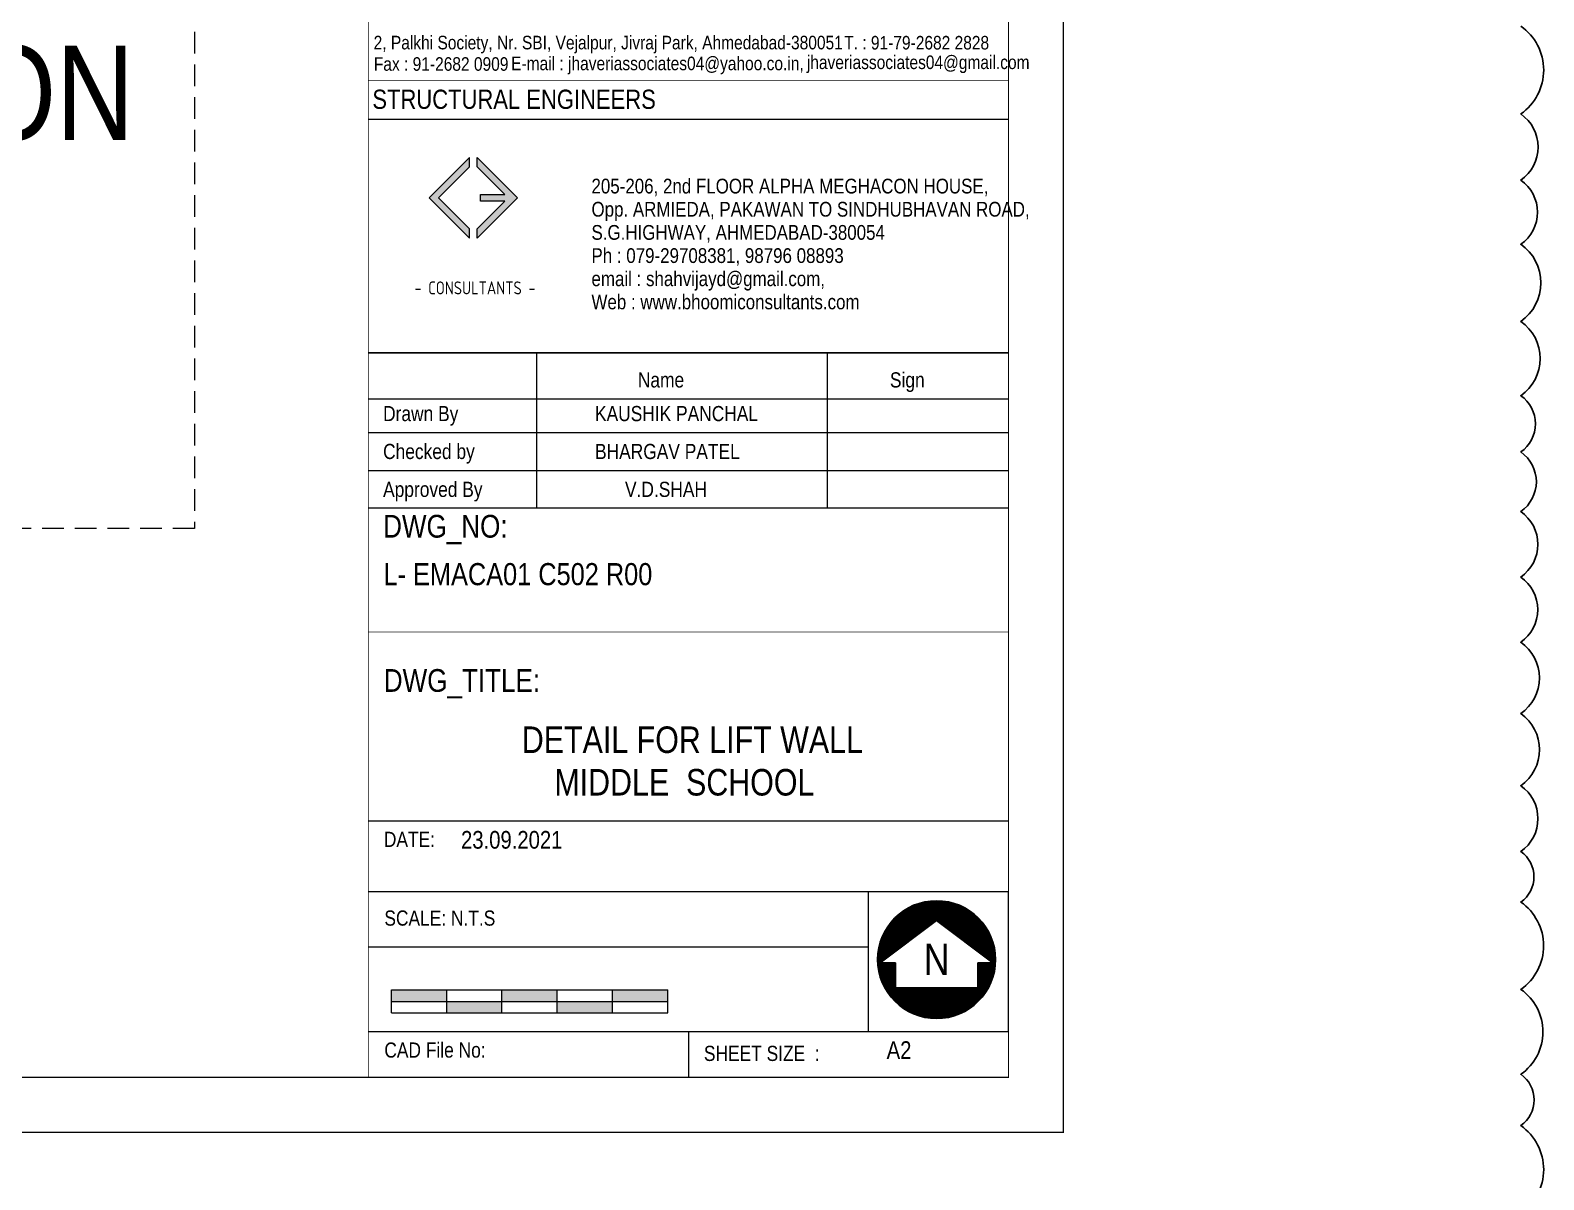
# Model space of a CAD drawing. Header units: millimetres. Extents: x 1112055 to 3390982, y -148532 to 766891.
# Drawn here: x 3132199 to 3145439, y 246610 to 256669 of the extents above; entities that cross this region are included whole.
import ezdxf
from ezdxf.enums import TextEntityAlignment as Align

# ---------------------------------------------------------------- set-up
doc = ezdxf.new("R2010")
doc.units = ezdxf.units.MM
doc.linetypes.add('Hidden', pattern=[9.525, 6.35, -3.175])
for name, color, linetype, lineweight in [('B P.C.C', 251, 'Continuous', 0), ('B TITLE BLOCK', 250, 'Continuous', 0), ('P_TITLE BLOCK TEXT', 7, 'Continuous', 9), ('tb text', 7, 'Continuous', 13)]:
    doc.layers.add(name, color=color, linetype=linetype, lineweight=lineweight)
for name, color, linetype in [('B TEXT', 7, 'Continuous'), ('FORMAT TEXT', 7, 'Continuous'), ('Layer 1', 7, 'Continuous')]:
    doc.layers.add(name, color=color, linetype=linetype)
doc.styles.add('SWINC', font='swissc.ttf')

msp = doc.modelspace()

# ---------------------------------------------------------------- hatches: boundary and pattern name
at = {"layer": 'B TITLE BLOCK', "linetype": 'Continuous', "lineweight": 0}
h = msp.add_hatch(color=251, dxfattribs=at)
h.dxf.hatch_style = 1
h.paths.add_polyline_path([(3135769.4, 255203.6), (3136040.4, 255474.6), (3136040.4, 255556.4), (3135687.5, 255203.6), (3136040.4, 254850.8), (3136040.4, 254932.6)])
h = msp.add_hatch(color=251, dxfattribs=at)
h.dxf.hatch_style = 1
h.paths.add_polyline_path([(3136138.7, 255232.5), (3136138.7, 255174.7), (3136350.8, 255174.7), (3136108.7, 254932.6), (3136108.7, 254850.8), (3136461.6, 255203.6), (3136108.7, 255556.4), (3136108.7, 255474.6), (3136350.8, 255232.5)])
at = {"layer": 'Layer 1', "lineweight": 5}
h = msp.add_hatch(dxfattribs=at)
h.set_pattern_fill('ANSI31', color=5, scale=2.578485, angle=360, style=0)
h.set_pattern_definition([(45, (3110642.676, 245168.732), (-5.788864, 5.788864), [])])
edge = h.paths.add_edge_path()
edge.add_arc((3140127.7, 248536.2), 515.7, 0, 360)
h.paths.add_polyline_path([(3140127.7, 248879.5), (3140620.3, 248506.7), (3140488.6, 248506.7), (3140488.6, 248290.8), (3139766.7, 248290.8), (3139766.7, 248506.7), (3139635, 248506.7)], flags=16)
at = {"layer": 'tb text'}
for points in [[(3135358, 248272.3), (3135358, 248170.8), (3135841.7, 248170.8), (3135841.7, 248272.3)], [(3136794.5, 248170.8), (3136809.1, 248170.8), (3136809.1, 248272.3), (3136794.5, 248272.3), (3136325.4, 248272.3), (3136325.4, 248170.8)], [(3137776.4, 248170.8), (3137776.4, 248272.3), (3137292.7, 248272.3), (3137292.7, 248170.8)], [(3136325.4, 248069.3), (3136325.4, 248170.8), (3135841.7, 248170.8), (3135841.7, 248069.3)], [(3136809.1, 248170.8), (3136809.1, 248069.3), (3137292.7, 248069.3), (3137292.7, 248170.8)]]:
    msp.add_hatch(color=256, dxfattribs=at).paths.add_polyline_path(points)

# ---------------------------------------------------------------- linework, layer by layer
at = {"color": 2, "lineweight": 30}
msp.add_lwpolyline([(3145238.2, 256705.5, -0.5205671), (3145238.2, 255936.8, -0.5205671), (3145238.2, 255357.7, -0.5205671), (3145238.2, 254796.1, -0.5205671), (3145238.2, 254121.5, -0.5205671), (3145238.2, 253471.5, -0.5205671), (3145238.2, 252978.9, -0.5205671), (3145238.2, 252456.9, -0.5205671), (3145238.2, 251884, -0.5205671), (3145238.2, 251313.7, -0.5205671), (3145238.2, 250688.8, -0.5205671), (3145238.2, 250058.5, -0.5205671), (3145238.2, 249482.2, -0.5205671), (3145238.2, 249040.2, -0.5205671), (3145238.2, 248275.4, -0.5205671), (3145238.2, 247532.6, -0.5205671), (3145238.2, 247083.2, -0.5205671), (3145238.2, 246313.1, -0.5205671)], format="xyb", dxfattribs=at)
at = {"layer": 'B P.C.C', "color": 250, "linetype": 'Hidden', "lineweight": 0, "ltscale": 30}
msp.add_lwpolyline([(3086132, 266942.1), (3133635.6, 266942.1), (3133635.6, 252309), (3086132, 252309)], close=True, dxfattribs=at)
at = {"layer": 'B TITLE BLOCK', "color": 250, "lineweight": 0}
for p, q in [((3140756.3, 255888.9), (3135156.9, 255888.9)), ((3140756.3, 253846.8), (3135156.9, 253846.8)), ((3135156.9, 253846.8), (3140756.3, 253846.8)), ((3135156.9, 253846.8), (3140756.3, 253846.8)), ((3136630.6, 252485.9), (3136630.6, 253846.8)), ((3139172.4, 252485.9), (3139172.4, 253846.8)), ((3135157.1, 253443.7), (3140756.5, 253443.7)), ((3135157.1, 253443.7), (3140756.5, 253443.7)), ((3135157.1, 253149), (3140756.5, 253149)), ((3135157.1, 253149), (3140756.5, 253149)), ((3135157.1, 252817.5), (3140756.5, 252817.5)), ((3135157.1, 252817.5), (3140756.5, 252817.5)), ((3135157.1, 252817.5), (3140756.5, 252817.5)), ((3140756.5, 252485.9), (3135156.9, 252485.9)), ((3140756.5, 252485.9), (3135157.1, 252485.9)), ((3140756.3, 249749.3), (3135157.1, 249749.3)), ((3135157, 249132.3), (3140756.3, 249132.3)), ((3139532.1, 247908.1), (3139532.1, 249132.3)), ((3140756.3, 247908.1), (3140756.3, 249132.3)), ((3139532.1, 248644.7), (3135157.3, 248645.2)), ((3135157, 247908.1), (3140756.3, 247908.1)), ((3137956.7, 247908.1), (3137956.7, 247505.8)), ((3140756.3, 247505.8), (3135156.9, 247505.8))]:
    msp.add_line(p, q, dxfattribs=at)
at = {"layer": 'B TITLE BLOCK', "color": 1, "const_width": 10.8}
msp.add_lwpolyline([(3141237, 287822.8), (3141237, 247025.1), (3085170.7, 247025.1), (3085170.7, 287822.8)], close=True, dxfattribs=at)
at = {"layer": 'B TITLE BLOCK', "color": 250, "lineweight": 0}
for points, const_width in [([(3140756.3, 287342.2), (3140756.3, 247505.8), (3085651.3, 247505.8), (3085651.3, 287342.2)], 10.8), ([(3135156.9, 247505.8), (3140756.3, 247505.8), (3140756.3, 287342.2), (3135156.9, 287342.2)], 4.67), ([(3140756.3, 247505.8), (3135156.9, 247505.8), (3135156.9, 258185.9), (3140756.3, 258185.9)], 4.67), ([(3135156.9, 251403.9), (3140756.3, 251403.9), (3140756.3, 247505.8), (3135156.9, 247505.8)], 4.67)]:
    msp.add_lwpolyline(points, close=True, dxfattribs=dict(at, const_width=const_width))
at = {"layer": 'B TITLE BLOCK', "color": 250, "lineweight": 0, "const_width": 4.67}
msp.add_lwpolyline([(3135156.9, 256230.6), (3140756.3, 256230.6)], dxfattribs=at)
at = {"layer": 'B TITLE BLOCK', "color": 251, "linetype": 'Continuous', "lineweight": 0}
for points in [[(3135687.5, 255203.6), (3136040.4, 254850.8), (3136040.4, 254932.6), (3135769.4, 255203.6), (3136040.4, 255474.6), (3136040.4, 255556.4), (3135687.5, 255203.6)], [(3136461.6, 255203.6), (3136108.7, 254850.8), (3136108.7, 254932.6), (3136350.8, 255174.7), (3136138.7, 255174.7), (3136138.7, 255232.5), (3136350.8, 255232.5), (3136108.7, 255474.6), (3136108.7, 255556.4), (3136461.6, 255203.6)]]:
    msp.add_lwpolyline(points, dxfattribs=at)
at = {"layer": 'Layer 1', "lineweight": 30}
msp.add_lwpolyline([(3140127.7, 248879.5), (3139635, 248506.7), (3139766.7, 248506.7), (3139766.7, 248290.8), (3140488.6, 248290.8), (3140488.6, 248506.7), (3140620.3, 248506.7)], close=True, dxfattribs=at)
at = {"layer": 'Layer 1'}
msp.add_circle((3140127.7, 248536.2), 515.7, dxfattribs=at)
at = {"layer": 'tb text'}
for points in [[(3135358, 248272.3), (3136794.5, 248272.3), (3137776.4, 248272.3)], [(3135358, 248069.3), (3135358, 248272.3)], [(3135841.7, 248069.3), (3135841.7, 248272.3)], [(3136325.4, 248069.3), (3136325.4, 248272.3)], [(3136809.1, 248069.3), (3136809.1, 248272.3)], [(3137292.7, 248069.3), (3137292.7, 248272.3)], [(3137776.4, 248069.3), (3137776.4, 248272.3)], [(3135358, 248170.8), (3136794.5, 248170.8), (3137776.4, 248170.8)], [(3135358, 248069.3), (3136794.5, 248069.3), (3137776.4, 248069.3)]]:
    msp.add_lwpolyline(points, dxfattribs=at)

# ---------------------------------------------------------------- texts
at = {"layer": 'B TEXT', "style": 'SWINC'}
msp.add_text('TO KEEP THE BARS IN POSITION', height=825, dxfattribs=at).set_placement((3118036.2, 255710))
at = {"layer": 'B TITLE BLOCK', "color": 0, "style": 'SWINC'}
for s, p in [('205-206, 2nd FLOOR ALPHA MEGHACON HOUSE,', (3137108.4, 255241)), ('Opp. ARMIEDA, PAKAWAN TO SINDHUBHAVAN ROAD,', (3137108.4, 255038.3)), ('S.G.HIGHWAY, AHMEDABAD-380054', (3137108.4, 254835.5)), ('Ph : 079-29708381, 98796 08893', (3137108.4, 254632.8)), ('email : shahvijayd@gmail.com,', (3137108.4, 254430.1)), ('Web : www.bhoomiconsultants.com', (3137108.4, 254227.4))]:
    msp.add_text(s, height=129.264, dxfattribs=at).set_placement(p)
at = {"layer": 'B TITLE BLOCK', "color": 251, "insert": (3136089.8, 254708.2), "char_height": 142.039, "attachment_point": 2, "style": 'SWINC'}
msp.add_mtext_dynamic_manual_height_columns('\\pxsm1,qj;{\\fBankGothic Lt BT|b0|i0|c0|p34;BHOOMI\\P\\ps*,q*;\\fGost|b0|i0|c0|p2;\\H0.8x;- CONSULTANTS -\\C1; }', width=371401.818, gutter_width=0, heights=[52241.9], dxfattribs=at)
at = {"layer": 'FORMAT TEXT', "style": 'SWINC'}
msp.add_text('STRUCTURAL ENGINEERS', height=167.983, dxfattribs=at).set_placement((3135191.8, 255981.5))
at = {"layer": 'P_TITLE BLOCK TEXT', "style": 'SWINC'}
for s, p in [('2, Palkhi Society, Nr. SBI, Vejalpur, Jivraj Park, Ahmedabad-380051', (3135202.7, 256502.3)), ('T. : 91-79-2682 2828 ', (3139319.1, 256501.1)), (' jhaveriassociates04@gmail.com', (3138954.5, 256329.9)), ('Fax : 91-2682 0909', (3135204.7, 256314.9)), ('E-mail : jhaveriassociates04@yahoo.co.in,', (3136405.6, 256319.9))]:
    msp.add_text(s, height=118.491, dxfattribs=at).set_placement(p)
at = {"layer": 'tb text', "style": 'SWINC'}
for s, height, p in [('Name', 132.62, (3137514.2, 253543.2)), ('Sign', 132.62, (3139719.2, 253543.2)), ('Drawn By', 132.62, (3135285.5, 253248.5)), ('KAUSHIK PANCHAL', 132.618, (3137139.5, 253248.5)), ('Checked by', 132.62, (3135285.5, 252916.9)), ('BHARGAV PATEL', 132.618, (3137139.5, 252916.9)), ('Approved By', 132.618, (3135285.5, 252585.4)), ('V.D.SHAH', 132.62, (3137401.7, 252585.4)), ('L- EMACA01 C502 R00', 193.401, (3135289.1, 251812.9)), ('DETAIL FOR LIFT WALL', 232.081, (3136499.2, 250344.5)), ('MIDDLE  SCHOOL ', 232.081, (3136783.7, 249972.4)), ('23.09.2021', 154.71, (3135967.3, 249507.4))]:
    msp.add_text(s, height=height, dxfattribs=at).set_placement(p)
at = {"layer": 'tb text', "color": 7, "style": 'SWINC'}
for s, height, p in [('DATE: ', 132.61, (3135292.4, 249522.4)), ('SCALE: N.T.S', 132.608, (3135296.7, 248833.5)), ('CAD File No:', 132.608, (3135296.5, 247678.6)), ('SHEET SIZE  : ', 132.608, (3138092, 247649.3))]:
    msp.add_text(s, height=height, dxfattribs=at).set_placement(p)
msp.add_text('N', height=273.5, dxfattribs=at).set_placement((3140128, 248538.7), align=Align.MIDDLE_CENTER)
at = {"layer": 'tb text', "insert": (3139690.7, 247822), "char_height": 154.71, "width": 5887.345, "attachment_point": 1, "style": 'SWINC'}
msp.add_mtext('A2', dxfattribs=at)
at = {"layer": 'tb text', "color": 7, "style": 'SWINC'}
for tag, p, s, height in [('DWG_NO:', (3135286, 252229.3), 'XXX-XXXX-XXX-XXX', 198.927), ('DWG_TITLE:', (3135291.9, 250879.7), '', 198.9)]:
    msp.add_attdef(tag, p, s, height=height, dxfattribs=at)

doc.saveas('drawing.dxf')
